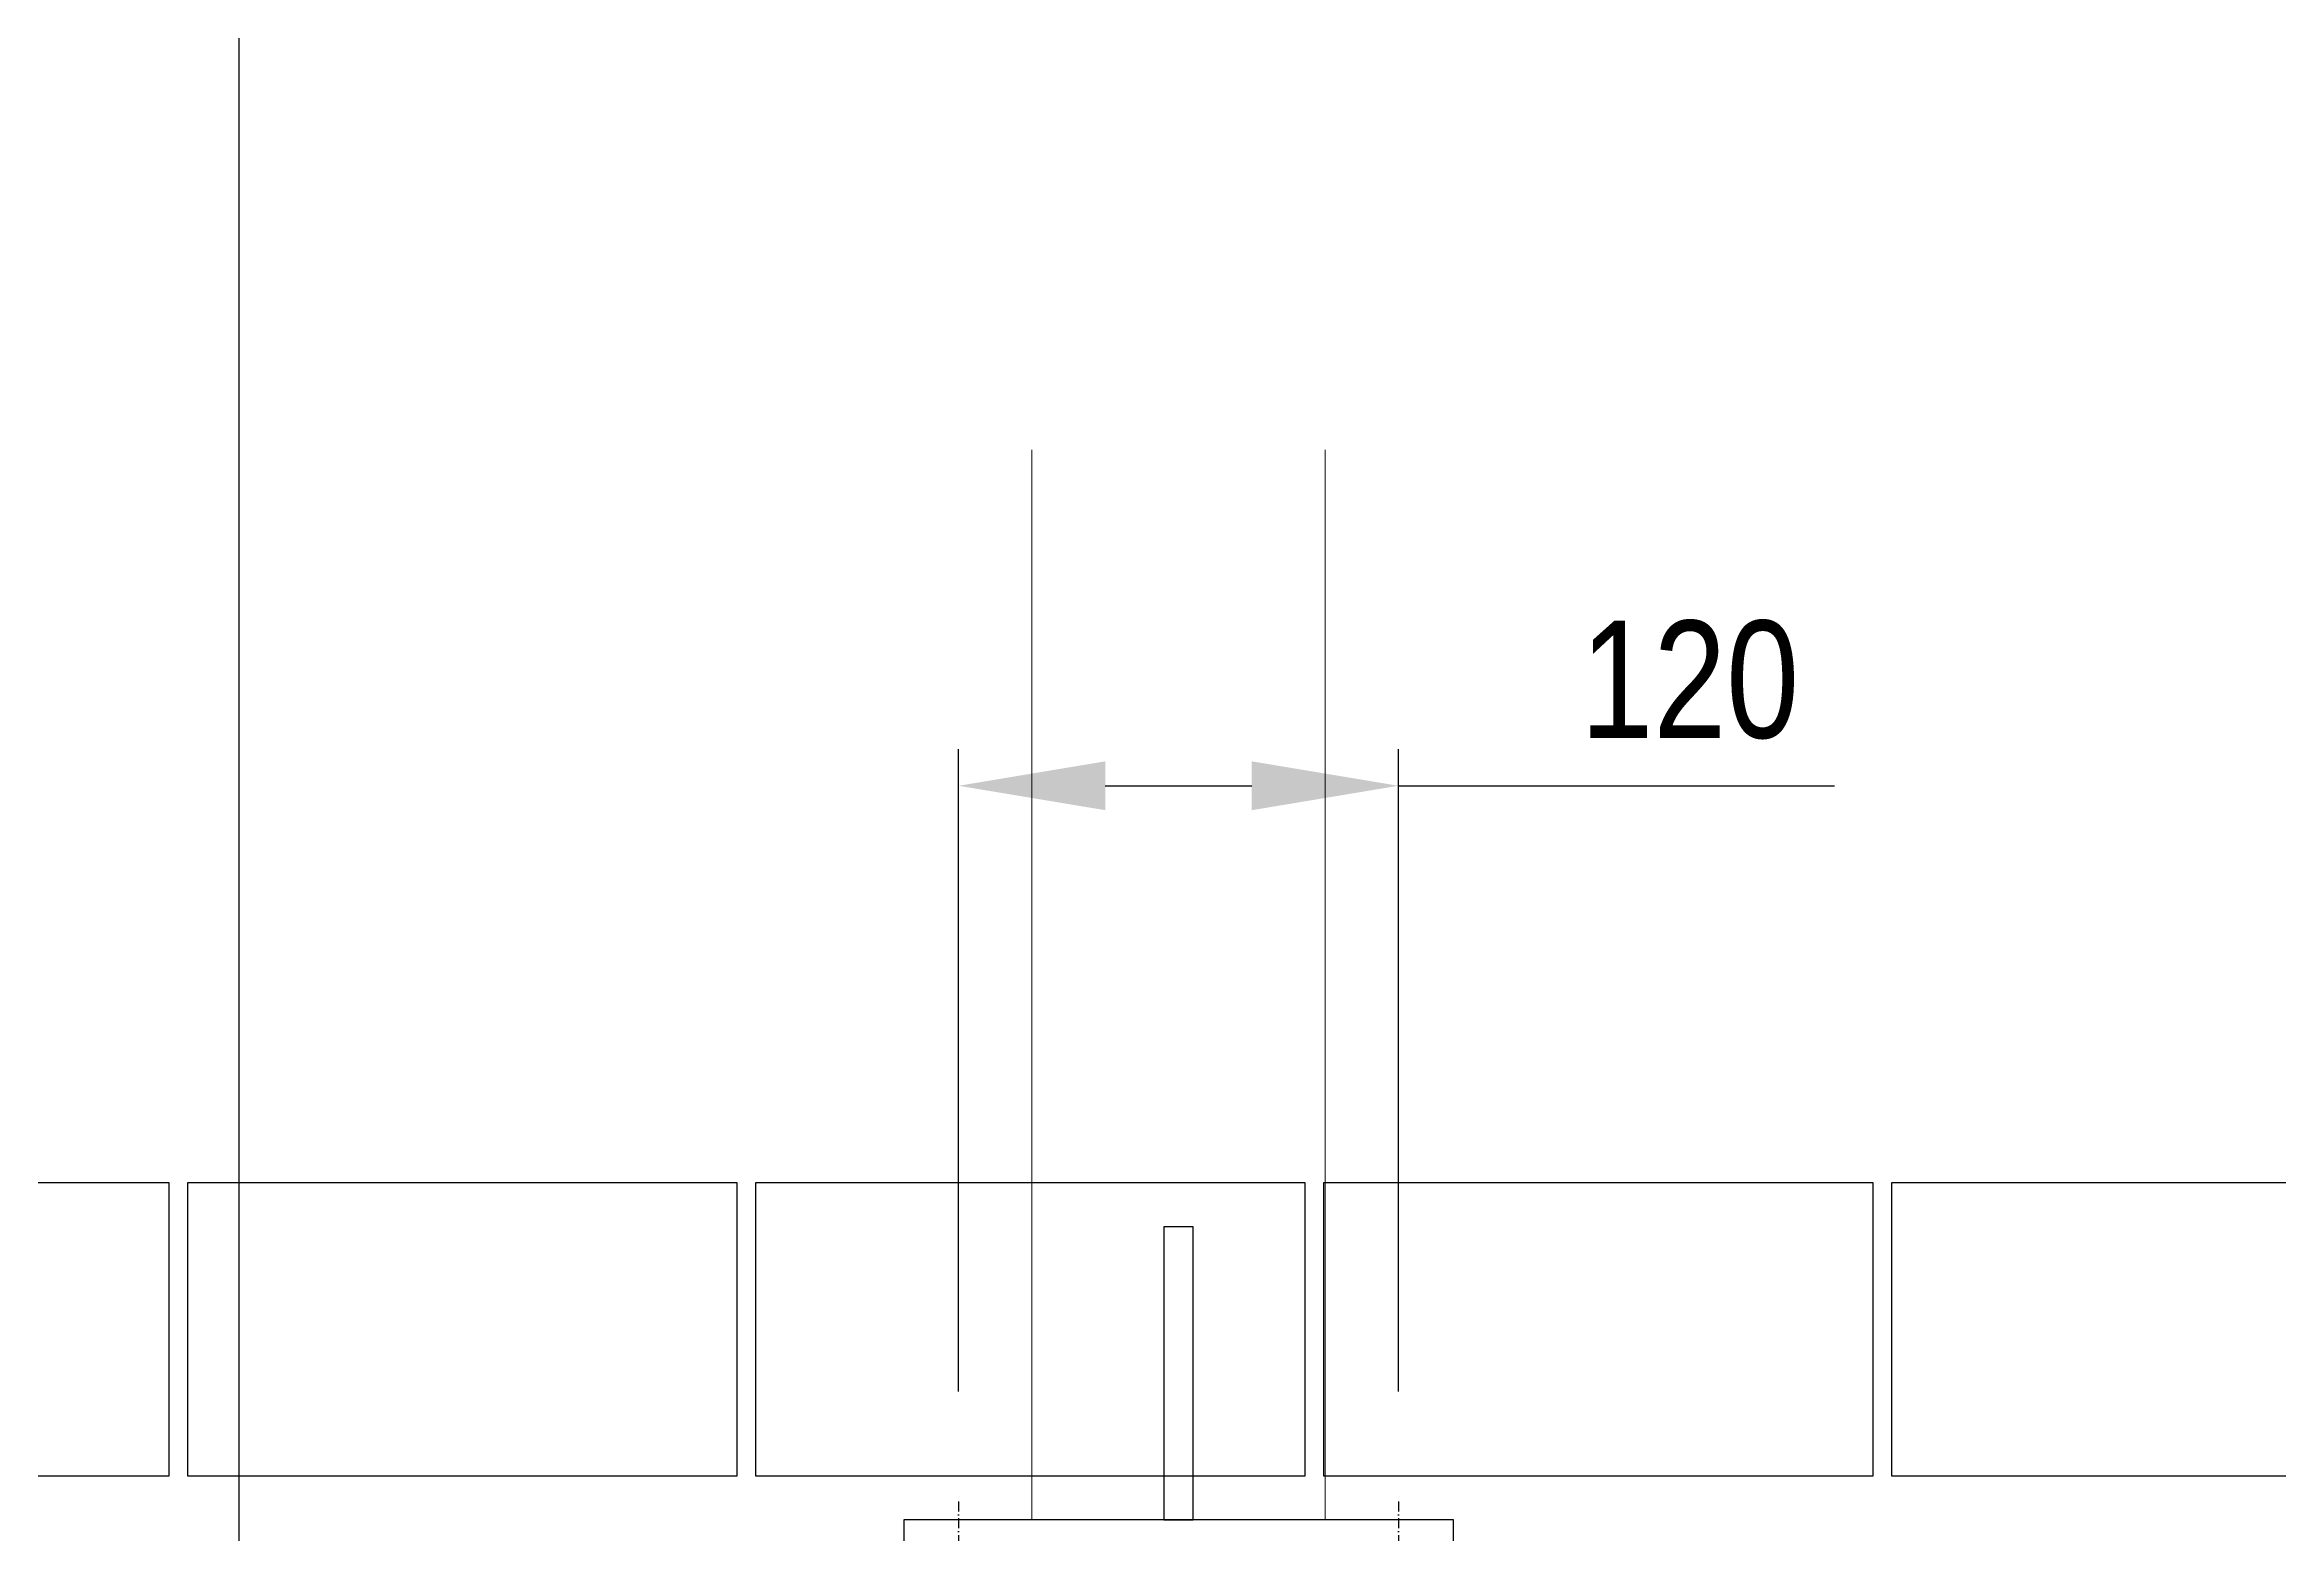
# Model space of a CAD drawing. Header units: millimetres. Extents: x 5064 to 11004, y 3085 to 7285.
# Drawn here: x 5411 to 6021, y 5364 to 5771 of the extents above; entities that cross this region are included whole.
import ezdxf

# ---------------------------------------------------------------- set-up
doc = ezdxf.new("R2010")
doc.units = ezdxf.units.MM
doc.header["$LTSCALE"] = 0.3
doc.linetypes.add('DashDot', pattern=[15, 9, -3, 0, -3])
doc.layers.add('Nekreslit', color=6, linetype='Continuous', plot=False)
doc.styles.add('SEACAD_Arial', font='arial.ttf', dxfattribs={"width": 0.8})
doc.dimstyles.new('ISO-25', dxfattribs={"dimtxt": 1.6, "dimasz": 2, "dimexe": 0.5, "dimexo": 1.5, "dimtad": 1, "dimdec": 0, "dimtxsty": 'SEACAD_Arial', "dimcen": 2, "dimadec": 0, "dimazin": 0, "dimtfac": 1, "dimtdec": 0, "dimtmove": 0, "dimatfit": 3, "dimfxl": 1, "dimarcsym": 0})

# ---------------------------------------------------------------- blocks, each defined once
blk = doc.blocks.new('*D140')
at = {"color": 0, "lineweight": -2, "transparency": 16777216}
for p, q in [((5660.86, 5403.44), (5660.86, 5578.79)), ((5780.86, 5403.44), (5780.86, 5578.79)), ((5700.86, 5568.79), (5740.86, 5568.79)), ((5780.86, 5568.79), (5899.92, 5568.79))]:
    blk.add_line(p, q, dxfattribs=at)
at = {"color": 0, "transparency": 16777216}
for points in [[(5700.86, 5575.46), (5700.86, 5562.13), (5660.86, 5568.79)], [(5740.86, 5575.46), (5740.86, 5562.13), (5780.86, 5568.79)]]:
    blk.add_solid(points, dxfattribs=at)
at = {"layer": 'Defpoints', "color": 0, "transparency": 16777216}
for p in [(5780.86, 5568.79), (5660.86, 5373.44), (5780.86, 5373.44)]:
    blk.add_point(p, dxfattribs=at)
at = {"color": 0, "transparency": 16777216, "insert": (5860.39, 5597.63), "char_height": 32, "attachment_point": 5, "style": 'SEACAD_Arial'}
blk.add_mtext('120', dxfattribs=at)

msp = doc.modelspace()

# ---------------------------------------------------------------- linework, layer by layer
at = {"lineweight": 15}
for p, q in [((5680.86, 5660.44), (5680.85, 5368.44)), ((5760.86, 5660.44), (5760.85, 5368.44))]:
    msp.add_line(p, q, dxfattribs=at)
at = {"color": 7, "linetype": 'Continuous'}
for p, q in [((5445.45, 5460.45), (5295.45, 5460.45)), ((5445.45, 5380.45), (5445.45, 5460.45)), ((5600.45, 5460.45), (5450.45, 5460.45)), ((5450.45, 5460.45), (5450.45, 5380.45)), ((5600.45, 5380.45), (5600.45, 5460.45)), ((5755.45, 5460.45), (5605.45, 5460.45)), ((5605.45, 5460.45), (5605.45, 5380.45)), ((5755.45, 5380.45), (5755.45, 5460.45)), ((5910.45, 5460.45), (5760.45, 5460.45)), ((5760.45, 5460.45), (5760.45, 5380.45)), ((5910.45, 5380.45), (5910.45, 5460.45)), ((6065.45, 5460.45), (5915.45, 5460.45)), ((5915.45, 5460.45), (5915.45, 5380.45)), ((5295.45, 5380.45), (5445.45, 5380.45)), ((5450.45, 5380.45), (5600.45, 5380.45)), ((5605.45, 5380.45), (5755.45, 5380.45)), ((5760.45, 5380.45), (5910.45, 5380.45)), ((5915.45, 5380.45), (6065.45, 5380.45))]:
    msp.add_line(p, q, dxfattribs=at)
msp.add_line((5295.45, 5380.45), (5437.39, 5380.45))
at = {"linetype": 'DashDot', "lineweight": 30}
for p, q in [((5660.86, 5373.44), (5660.86, 5273.28)), ((5780.86, 5373.44), (5780.86, 5273.28))]:
    msp.add_line(p, q, dxfattribs=at)
for points in [[(5716.86, 5368.44), (5724.86, 5368.44), (5724.86, 5448.44), (5716.86, 5448.44)], [(5645.86, 5360.44), (5795.86, 5360.44), (5795.86, 5368.44), (5645.86, 5368.44)]]:
    msp.add_lwpolyline(points, close=True)
at = {"color": 7, "linetype": 'Continuous'}
msp.add_circle((5529.39, 5460.45), 0.01, dxfattribs=at)
at = {"layer": 'Nekreslit'}
msp.add_lwpolyline([(5464.41, 3285.28), (9504.41, 3285.28), (9504.41, 6885.28), (5464.41, 6885.28)], close=True, dxfattribs=at)

# ---------------------------------------------------------------- dimensions: what is measured, and where the dimension line sits
dim = msp.add_linear_dim(base=(5780.86, 5568.79), p1=(5660.86, 5373.44), p2=(5780.86, 5373.44), dimstyle='ISO-25')
dim.commit()
dim.dimension.update_dxf_attribs({"geometry": '*D140', "text_midpoint": (5860.39, 5568.79), "dimtype": 160})

doc.saveas('drawing.dxf')
